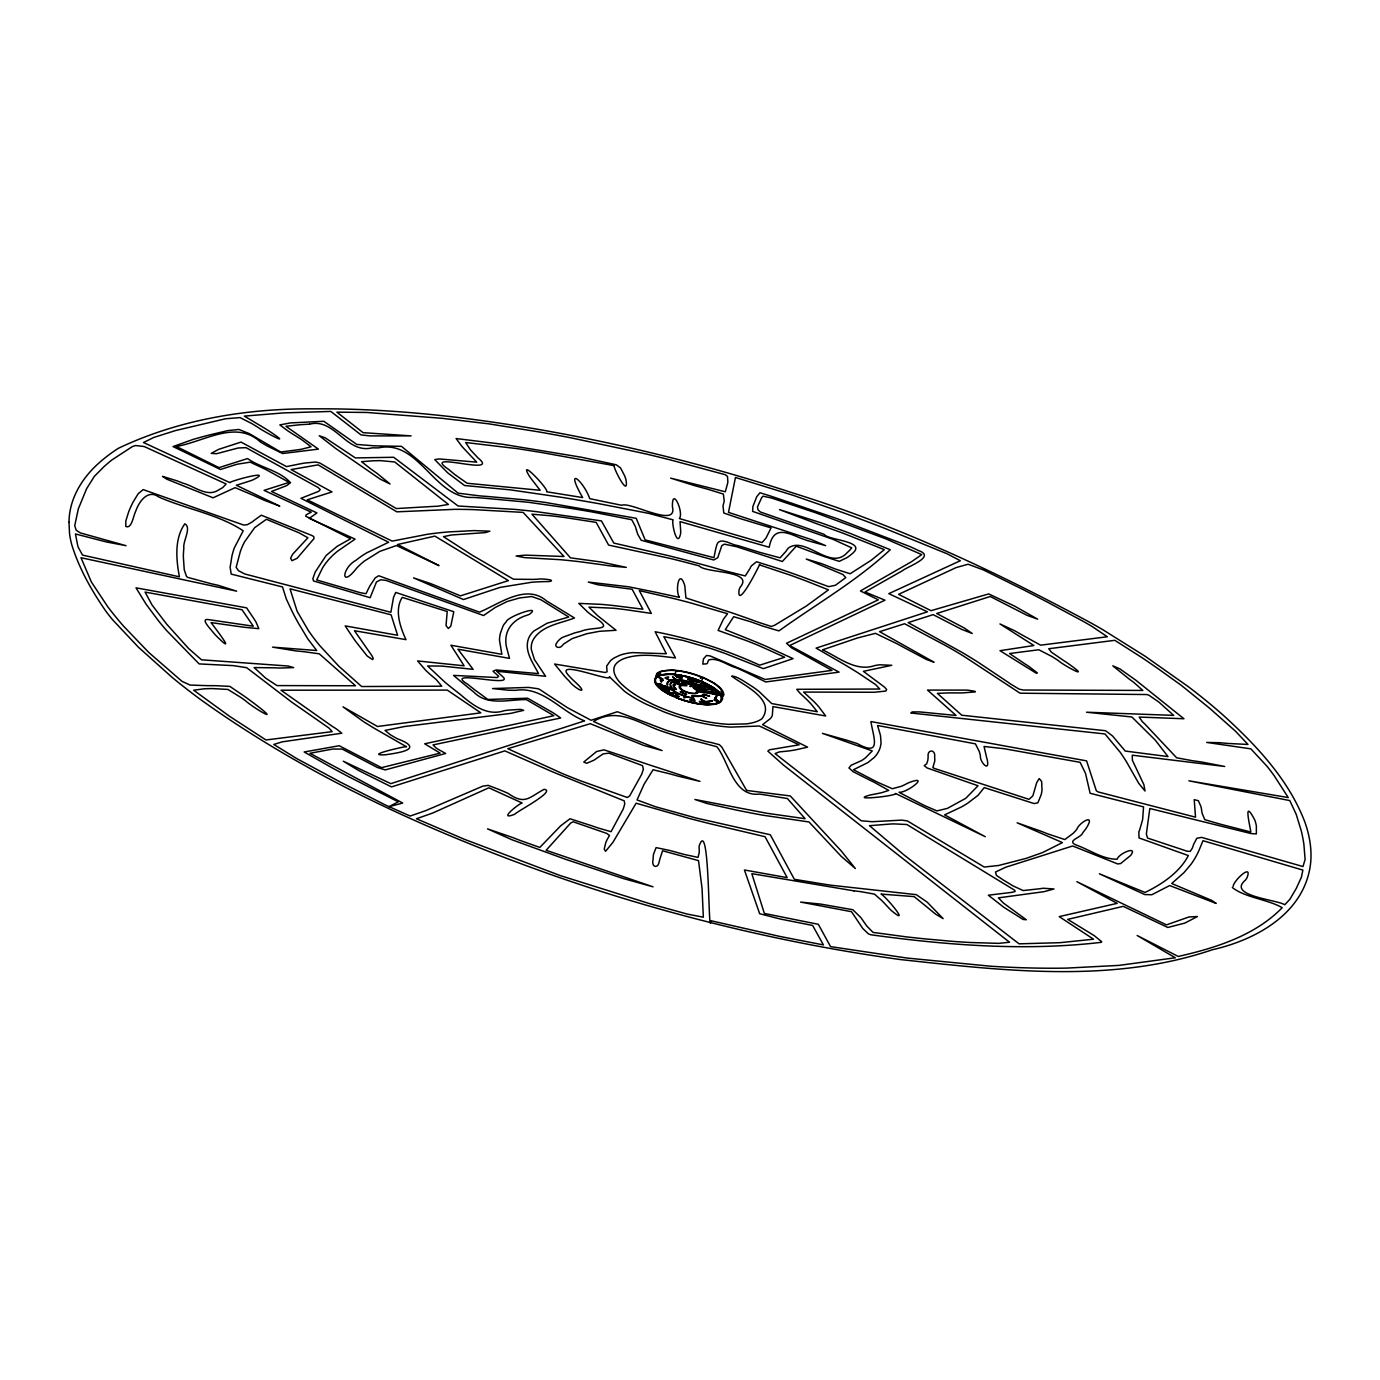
<?xml version="1.0" encoding="UTF-8"?>
<svg xmlns="http://www.w3.org/2000/svg" width="1380" height="1380" viewBox="0 0 1380 1380"><rect width="100%" height="100%" fill="white"/><g stroke="black" fill="none" stroke-linecap="round" stroke-linejoin="round"><path stroke-width="1.5" d="M721.464 699.884L721.516 699.798A34.88 11.816 16.9 0 1 668.093 693.795A34.88 11.816 16.9 0 1 675.13 674.544A34.88 11.816 16.9 0 1 721.568 699.695L721.619 699.522A21.683 7.348 16.9 0 0 721.723 698.918L721.723 697.642M721.74 698.832L721.757 698.384A65.636 22.235 16.9 0 0 721.619 696.883L721.395 695.951A30.757 10.419 16.9 0 1 721.619 696.848L721.136 695.641M722.551 698.901L720.653 701.989A36.967 12.524 16.9 0 1 713.253 704.456L705.439 704.663A35.069 11.885 16.9 0 1 678.874 698.746M723.775 694.865L721.878 697.952A36.967 12.524 16.9 0 1 721.136 698.452M678.926 696.331L678.874 696.452A15.611 5.296 16.9 0 1 678.132 697.055L678.011 697.159M661.71 684.497L660.848 684.256A16.595 5.623 16.9 0 0 658.864 683.842L656.069 683.324L655.431 680.668A44.074 14.921 16.9 0 1 655.776 678.857L658.726 672.905L660.606 673.664M677.459 677.304A4.088 1.38 16.9 0 0 678.305 677.442L678.494 677.494A21.545 7.297 16.9 0 0 679.115 677.58L679.581 677.649A25.392 8.608 16.9 0 0 682.1 677.942L681.272 677.856A31.361 10.626 16.9 0 1 678.874 677.545L676.718 676.821A22.891 7.745 16.9 0 1 676.028 676.131L675.355 675.407A30.636 10.384 16.9 0 0 674.941 674.993L675.941 670.766A20.804 7.038 16.9 0 1 676.58 671.387M709.458 685.222A81.541 27.617 16.9 0 0 704.766 682.841L701.661 681.392L702.886 677.373L695.175 674.527A35.983 12.196 16.9 0 0 672.388 670.076L661.727 670.991A53.372 18.078 16.9 0 0 658.864 672.129L657.294 673.147M694.226 688.43L693.346 687.758L694.916 688.517A10.436 3.536 16.9 0 1 697.021 690.069L720.998 695.141L722.223 691.121L721.309 689.862A47.507 16.094 16.9 0 0 718.463 686.861L715.185 684.239A27.6 9.35 16.9 0 0 711.769 682.082L706.784 679.477A57.788 19.579 16.9 0 0 704.3 678.27L701.747 677.545A18.751 6.348 16.9 0 0 700.885 678.029L700.471 678.27M715.392 697.763L715.53 697.349A39.813 13.49 16.9 0 1 715.702 696.934L715.737 696.866A14.421 4.882 16.9 0 1 716.03 696.383L716.858 696.486M663.314 686.809L665.402 688.81A42.711 14.473 16.9 0 0 667.161 690.173L669.593 691.484A12.886 4.364 16.9 0 0 668.558 690.742A11.885 4.019 16.9 0 1 667.196 689.741L668.144 689.431A17.819 6.038 16.9 0 1 669.869 689.482L671.422 689.759A15.284 5.175 16.9 0 1 671.974 690.104L674.923 691.915A25.254 8.556 16.9 0 0 679.892 694.347L683.428 695.761A12.403 4.192 16.9 0 1 684.118 696.055L684.308 696.383A14.576 4.934 16.9 0 1 684.101 697.107A15.905 5.382 16.9 0 0 683.859 697.952L687.223 696.952A24.926 8.435 16.9 0 0 688.965 697.435L689.482 697.573A33.603 11.385 16.9 0 0 690.742 697.883L693.019 698.418L694.244 700.695L691.794 700.126A24.15 8.177 16.9 0 0 690.707 699.867L689.69 699.867A22.425 7.59 16.9 0 0 690.673 700.109L695.175 701.109L692.726 696.107L695.917 696.383A22.736 7.711 16.9 0 0 698.78 696.4L701.609 696.038L706.698 698.384L702.023 695.917L703.403 695.123A15.715 5.33 16.9 0 0 703.766 694.865L706.474 695.399A25.392 8.608 16.9 0 0 707.612 695.779L709.63 696.245L708.32 695.744A66.568 22.546 16.9 0 0 704.783 694.589L703.472 694.33A21.149 7.159 16.9 0 0 702.972 694.658L702.092 695.33A8.28 2.812 16.9 0 1 701.126 695.71L700.523 695.831M715.961 698.556L715.651 699.073A22.339 7.573 16.9 0 0 715.789 698.884A39.572 13.403 16.9 0 0 716.358 697.452L716.186 696.314M698.729 681.979L698.729 681.979A10.16 3.45 16.9 0 1 698.366 682.186L697.556 682.031A13.421 4.554 16.9 0 1 695.417 681.306L694.83 681.116A31.809 10.781 16.9 0 0 692.915 680.478L687.568 679.029L688.379 679.374A14.973 5.072 16.9 0 0 690.069 679.892L692.812 680.702L691.846 682.358L685.998 680.84A30.947 10.488 16.9 0 0 681.548 680.012L678.477 679.65M1233.116 886.374C1233.892 880.078 1253.109 862.638 1246.916 877.973A228.2 77.297 16.9 0 1 1245.416 880.13C1226.492 896 1277.345 899.691 1284.763 904.78L1289.834 899.346L1296.234 888.513L1301.426 877.145L1302.875 870.09L1202.998 840.713L1199.651 848.804A614.514 208.156 16.9 0 1 1191.026 864.26L1183.919 872.695L1171.724 883.51L1211.778 900.433L1216.159 903.434L1169.671 885.546L1151.817 894.74L1144.779 894.568L1099.36 873.782L1145.038 892.463C1161.908 884.304 1179.659 872.367 1188.352 855.566L1139.052 837.953L1138.845 831.968A165.721 56.132 16.9 0 1 1139.673 829.898L1142.623 819.668L1143.554 806.886L1090.114 793.276L1085.525 773.404L1080.109 762.329L1004.209 748.719L984.044 746.459L986.752 758.051A148.574 50.318 16.9 0 1 987.424 760.691C989.563 772.593 979.593 761.691 980.387 755.74A387.47 131.255 16.9 0 0 979.283 751.496L975.419 743.855L877.559 725.5L880.509 735.471L881.044 742.785A193.2 65.447 16.9 0 1 874.127 757.551L867.813 762.623L853.478 769.73L871.142 778.941A168.705 57.149 16.9 0 0 878.284 782.546L892.36 788.722L901.295 786.307A177.52 60.134 16.9 0 0 905.177 784.478A300.219 101.689 16.9 0 1 908.937 782.633C930.948 774.145 907.385 792.948 899.035 792.31L915.251 800.797A233.117 78.971 16.9 0 0 925.014 805.765L936.899 810.905L947.387 808.387L965.776 798.295L978.023 785.772L927.032 767.936L924.272 765.59L926.739 763.692L927.774 760.449A238.085 80.644 16.9 0 0 928.119 756.482C927.136 749.099 935.899 749.185 934.64 757.068A191.044 64.705 16.9 0 1 934.726 761.225L932.88 767.522A4.502 1.535 16.9 0 0 934.295 768.401L1028.997 799.348L1032.861 795.846L1036.725 782.564L1039.244 778.579L1041.624 781.442L1042.021 789.826A305.429 103.466 16.9 0 1 1041.176 794.69L1037.881 802.832L1034.12 803.574L984.251 787.601L977.989 795.363L967.932 803.039A505.477 171.224 16.9 0 1 961.446 806.955L944.576 814.89L985.268 836.694L895.465 793.448C897.724 795.932 847.941 801.056 869.831 795.122A273.637 92.684 16.9 0 1 873.298 794.397L875.852 793.897A224.698 76.107 16.9 0 0 881.941 792.62L888.755 790.395L874.42 782.391A207.173 70.173 16.9 0 0 868.331 779.424L852.995 771.593L848.924 767.918L851.167 765.227L861.5 760.639A173.966 58.926 16.9 0 0 865.76 757.568L872.264 750.927L822.394 733.349L847.423 740.405A341.326 115.609 16.9 0 0 857.221 743.579C882.251 757.448 873.333 737.282 870.918 721.568L1086.595 760.88L1096.237 790.499A4.364 1.484 16.9 0 0 1098.238 791.965L1195.528 817.184L1194.217 799.641L1198.375 800.711L1200.98 806.696A189.267 64.118 16.9 0 1 1201.601 810.077A241.362 81.765 16.9 0 0 1202.17 813.441L1204.757 819.634L1218.143 823.567A309.172 104.725 16.9 0 0 1228.856 826.379L1250.832 832.002C1249.866 825.068 1242.811 796.881 1254.989 820.462A289.576 98.084 16.9 0 1 1256.369 825.895L1256.369 833.9L1251.091 833.572L1149.816 808.508L1146.349 834.072L1147.573 838.074L1187.076 851.201L1190.198 851.426L1192.268 848.234A222.577 75.4 16.9 0 0 1193.51 844.612L1196.822 838.281L1201.566 837.384L1302.979 866.554L1305.101 859.533L1303.91 844.474A1043.573 353.504 16.9 0 0 1301.323 831.002L1296.199 814.304L1289.783 800.573L1188.853 780.821L1288.247 797.571L1274.171 775.681A712.097 241.207 16.9 0 0 1267.047 766.28L1250.832 748.84L1206.707 742.44L1219.472 742.699A162.219 54.941 16.9 0 1 1227.148 743.406L1247.986 744.458L1235.462 731.176L1209.501 708.13L1181.228 685.291L1158.234 668.8A1163.185 394.024 16.9 0 0 1142.174 657.777L1114.799 640.32L1048.731 648.738L1051.439 652.205L1063.118 660.192A205.085 69.466 16.9 0 1 1068.051 663.435C1093.426 681.289 1064.515 666.126 1058.132 660.434A217.505 73.675 16.9 0 0 1051.87 656.483L1038.812 649.756L1009.556 653.534L1024.702 663.728A142.278 48.197 16.9 0 1 1028.807 666.368L1037.38 672.94A4.054 1.38 16.9 0 1 1036.208 673.181L1000 650.687L1033.896 645.512L999.948 623.933L1014.628 630.746A169.154 57.305 16.9 0 1 1021.717 634.766L1040.589 645.167L1107.312 636.767L1092.08 626.468A223.612 75.745 16.9 0 0 1082.938 621.207L1048.11 602.491A1343.361 455.038 16.9 0 0 1023.581 589.812L983.353 569.906L968.087 564.213L956.185 567.559L898.604 594.349L931.017 610.684L988.667 593.918L1014.611 606.113L1037.657 619.172L1027.013 615.325L990.253 596.488L936.71 613.514L964.223 627.969L972.227 633.489L961.446 629.263L933.139 614.652L908.161 622.604L962.498 652.654A534.681 181.125 16.9 0 1 977.73 661.986L1008.004 682.186A79.592 26.962 16.9 0 0 1011.074 684.325L1019.113 689.12L1023.27 690.034L1142.83 690.431L1133.722 682.341A189.284 64.118 16.9 0 0 1129.271 679.115L1112.798 665.833L1119.835 668.869L1135.895 680.254L1183.937 718.756L1139.242 717.065L1142.14 721.412A79.902 27.065 16.9 0 0 1144.762 723.931L1176.64 757.793L1192.268 760.691A293.336 99.36 16.9 0 0 1200.997 761.898L1224.716 766.469L1132.255 755.188L1132.394 760.328L1143.899 784.702L1145.003 790.999L1138.655 783.236L1126.546 761.898A732.297 248.055 16.9 0 0 1120.301 752.393L1104.983 733.953L910.817 712.994L912.249 711.908L918.977 711.908A60.289 20.424 16.9 0 1 923.893 712.322L956.064 715.461L927.533 690.086L967.484 690.104L974.798 691.259A4.451 1.501 16.9 0 1 975.332 691.898L962.17 692.933A207.276 70.208 16.9 0 1 956.375 692.915L954.391 692.898A330.113 111.814 16.9 0 0 948.802 692.898L937.399 693.381L961.739 715.22L1105.553 730.727L1112.522 735.937L1125.235 751.065L1167.998 756.568L1155.233 740.111L1131.859 716.979L1086.526 712.218L1173.69 715.375L1158.821 702.041L1148.936 695.21A4.123 1.397 16.9 0 0 1146.625 694.537L1020.062 693.191L964.12 656.432A321.143 108.779 16.9 0 0 946.766 646.202L904.59 623.743L879.612 631.678L934.019 662.21L926.377 659.45L904.469 647.807A373.497 126.512 16.9 0 0 896.897 643.701L875.438 633.334L857.411 637.991L822.514 649.842C838.798 657.242 855.755 672.25 875.024 665.505A102.707 34.793 16.9 0 1 879.802 664.798L891.791 665.298L863.38 671.336L884.597 687.171L886.667 689.517L885.891 691.035L874.282 692.26L803.609 692.07L813.614 701.282A185.489 62.842 16.9 0 1 818.858 706.888L825.689 715.979L772.938 706.595L772.317 715.478A110.486 37.432 16.9 0 1 770.489 718.497L762.554 724.673L807.559 747.149L796.295 749.72A181.763 61.565 16.9 0 1 788.549 750.979L782.495 751.6A42.694 14.456 16.9 0 0 779.355 751.928L775.043 753.584L861.155 820.738L872.074 821.721L901.571 820.117L907.298 820.893L984.216 867.037L998.723 865.467L1026.082 858.395L1042.624 852.53L1062.428 842.594L1017.129 822.808L1041.676 831.45A134.654 45.609 16.9 0 0 1047.713 833.865L1064.791 839.558L1073.123 833.365A480.723 162.84 16.9 0 0 1076.745 829.432C1079.126 822.48 1096.065 812.613 1086.526 827.759A459.937 155.802 16.9 0 1 1082.834 832.64C1081.506 837.832 1066.033 840.472 1075.986 844.957C1089.424 849.597 1102.999 859.585 1117.214 859.171C1118.369 853.789 1138.12 845.077 1130.841 855.203A120.215 40.727 16.9 0 1 1129.168 856.635L1120.629 863.57L1117.714 863.949L1072.657 845.975L1005.83 867.192L995.515 872.005L996.395 875.386L1003.415 880.078A325.076 110.124 16.9 0 1 1013.024 885.908L1023.184 890.566L1040.089 888.72A75.175 25.461 16.9 0 1 1043.28 888.254L1053.992 888.962L1044.056 891.67L998.395 897.863L1003.45 903.055L1026.306 919.77L1023.08 919.442L1003.829 907.298L988.356 895.206L1012.282 892.308L1015.128 891.446L1014.731 890.29L906.884 824.516L893.723 823.877A123.838 41.952 16.9 0 0 889.22 824.119L869.504 825.689L904.349 855.221L1019.061 943.834L1060.047 942.678L1093.547 939.211L1059.219 916.613L1117.196 903.348L1076.883 881.699L1166.514 924.876L1188.956 916.958L1197.443 916.544L1184.868 923.082L1167.791 927.463L1123.251 906.349L1067.706 919.373L1094.288 935.674L1101.654 941.695A3.881 1.311 16.9 0 1 1101.067 942.35C1024.581 951.32 946.784 945.231 870.728 934.743A5.054 1.708 16.9 0 1 868.21 933.691L862.759 928.464L851.495 911.697L800.607 902.089L820.721 904.107L852.806 909.713L860.706 917.441A249.107 84.387 16.9 0 1 863.5 921.357L864.88 923.341A314.312 106.467 16.9 0 0 866.882 926.135L873.057 932.414L906.332 936.865A810.077 274.413 16.9 0 0 924.531 938.831L953.27 941.419A478.325 162.029 16.9 0 0 970.623 942.523L998.758 943.368L1009.539 942.23L783.495 765.072L767.849 751.117L769.488 749.789L799.106 744.821L759.397 726.018L730.693 727.122A86.767 29.394 16.9 0 1 664.039 711.908L646.427 704.3A83.404 28.256 16.9 0 1 624.416 691.207L609.356 676.7C613.686 683.445 551.879 657.88 569.06 675.941A138.638 46.955 16.9 0 0 574.563 681.444C590.657 696.072 576.064 689.948 569.06 680.961A227.51 77.073 16.9 0 1 564.869 676.631L554.605 664.039L605.199 672.509L607.096 671.75L606.631 666.109L610.443 660.727A120.767 40.917 16.9 0 1 614.48 657.794L619.551 655.379A90.821 30.757 16.9 0 1 624.053 653.965L628.159 653.137A61.531 20.838 16.9 0 1 632.678 652.619L666.298 653.741L655.155 631.747C691.139 638.716 726.398 649.842 759.69 665.177L784.685 657.225L758.431 645.409A199.548 67.585 16.9 0 0 747.167 640.907L718.1 630.418L723.344 619.361L727.553 613.721L690.155 602.784A319.867 108.347 16.9 0 0 675.286 598.92L639.337 590.606L651.308 613.393L627.59 609.943A212.658 72.036 16.9 0 0 613.462 608.218L588.95 607.131L597.402 615.446A217.109 73.537 16.9 0 0 601.542 618.758L616.067 630.281L599.558 631.298L586.828 633.713L572.165 638.595L563.644 644.011A64.705 21.925 16.9 0 1 562.523 645.271C559.814 649.445 552.845 647.099 557.106 642.338A101.258 34.293 16.9 0 1 558.538 640.51L559.97 639.147A82.024 27.79 16.9 0 1 562.661 637.318L574.632 632.937A376.688 127.598 16.9 0 1 580.859 631.35C593.849 625.813 617.947 632.23 592.106 615.549A211.312 71.588 16.9 0 1 587.707 612.099L578.841 603.388L601.025 604.354A335.927 113.781 16.9 0 1 612.634 605.441L642.873 609.218L632.161 589.277L597.851 584.775L588.26 582.067L628.745 586.811L656.259 592.365A157.096 53.216 16.9 0 0 664.763 594.245L679.409 597.35C674.941 590.709 679.081 567.508 684.704 585.413A169.171 57.305 16.9 0 1 685.032 588.484L685.912 597.937L718.549 608.545A269.997 91.46 16.9 0 1 735.057 613.928L747.201 618.188A281.762 95.444 16.9 0 0 759.173 622.501L771.368 626.486L774.749 625.192L806.507 605.923L828.449 589.864L806.99 581.308A624.364 211.502 16.9 0 0 791.482 575.546L759.431 564.869C762.036 560.142 736.644 611.944 739.042 590.019A158.476 53.682 16.9 0 1 740.18 587.19C754.912 570.113 704.887 573.321 699.332 565.921A590.519 200.031 16.9 0 0 671.56 558.745L608.615 545.083L596.16 522.365L564.575 517.483A449.173 152.145 16.9 0 0 552.138 515.896L531.956 514.188L570.475 557.848L601.387 562.057L626.296 567.387L611.892 566.111A177.847 60.237 16.9 0 1 603.767 564.955L579.669 561.712A356.73 120.836 16.9 0 0 560.263 559.693L524.555 557.606L516.086 555.985L525.556 555.139L564.006 556.502L523.141 512.394L473.185 509.6A575.408 194.908 16.9 0 0 455.089 509.324L396.819 511.825L318.159 464.853L291.094 469.58L331.994 491.936L307.223 499.819L392.196 541.115L427.317 534.302A423.281 143.382 16.9 0 1 448.397 531.921L474.254 530.593L489.866 531.179L485.415 532.594L451.484 534.991L443.48 536.665L472.115 555.139L513.498 579.221L533.129 579.393A122.216 41.4 16.9 0 1 537.769 579.221C539.787 578.393 557.692 579.807 549.257 581.567A198.979 67.396 16.9 0 0 531.852 582.239L500.043 587.397L463.473 599.541L413.534 577.875L430.353 583.499A222.473 75.365 16.9 0 1 438.944 586.966L460.454 595.867L508.409 580.618L434.89 536.113L397.595 544.514L438.995 565.627L396.474 545.548L379.811 551.379L364.268 561.143A426.748 144.555 16.9 0 0 356.661 568.181C340.308 589.174 341.688 568.008 356.126 560.177A412.689 139.794 16.9 0 1 366.701 552.863L388.625 542.254L300.961 498.318L318.849 491.263L320.229 489.555L318.107 487.52L246.02 447.655L238.154 448L216.522 453.709L211.244 453.382L218.506 449.414L241.017 442.083L286.454 466.595L300.478 463.801A146.349 49.577 16.9 0 1 304.808 463.025L315.796 462.041L319.988 463.076L396.267 508.565L433.182 506.425A131.738 44.626 16.9 0 0 437.926 506.184L448.397 504.442L394.732 461.972L380.794 460.661A243.001 82.317 16.9 0 0 372.617 460.817L361.543 461.679L370.547 468.786A329.372 111.573 16.9 0 0 376.757 473.133L390.057 483.983L380.052 479.033L342.568 453.227A539.563 182.764 16.9 0 1 335.288 448.155L319.246 435.752L325.128 437.788L355.35 457.918L393.697 457.28L458.091 505.994L515.154 509.41A612.548 207.5 16.9 0 1 535.94 511.583L601.439 520.898L613.789 543.065L668.144 555.588A530.783 179.797 16.9 0 1 690.086 561.194L713.046 567.508A357.006 120.94 16.9 0 0 722.206 570.147L745.286 575.943L749.909 568.612A145.797 49.387 16.9 0 1 751.358 565.955L756.482 561.746L780.545 569.25A418.813 141.864 16.9 0 1 796.364 574.77L828.673 586.655L835.418 585.275L845.785 577.616L842.852 574.477L806.248 559.055L821.859 563.73A151.731 51.388 16.9 0 1 827.69 566.024A251.85 85.319 16.9 0 0 835.418 569.043L850.149 573.752L871.246 560.245L884.304 549.654L844.457 533.732A668.024 226.286 16.9 0 0 819.323 524.693L779.493 509.634L821.635 523.02A920.46 311.794 16.9 0 1 850.201 533.405L890.273 549.74C856.704 580.997 816.149 604.216 778.924 630.902L762.968 626.141A169.999 57.581 16.9 0 1 756.602 623.881A163.478 55.373 16.9 0 0 750.22 621.621L733.677 616.705L725.293 629.659L754.567 641.407A264.27 89.528 16.9 0 1 765.986 646.202L793.052 658.639L763.364 668.644L724.345 653.154A186.352 63.118 16.9 0 0 709.838 648.203L683.376 640.458L663.815 636.663L675.493 657.898C659.071 656.138 641.855 652.982 625.675 658.019A86.906 29.428 16.9 0 0 617.481 662.4C609.132 669.283 616.894 680.357 623.173 685.532A78.522 26.6 16.9 0 0 643.166 699.401L651.481 703.662A81.11 27.479 16.9 0 0 689.534 717.652L699.539 720.136A78.125 26.462 16.9 0 0 728.64 724.327L745.907 723.931A75.814 25.685 16.9 0 0 762.036 718.635C775.905 699.625 744.32 685.808 731.711 676.148C736.575 675.683 746.442 683.014 752.307 686.55A112.418 38.088 16.9 0 1 758.931 691.397L771.713 703.576L817.305 711.735L811.164 704.093A201.256 68.172 16.9 0 0 805.282 698.125L803.022 696.003A133.274 45.143 16.9 0 1 799.727 692.915L796.76 689.31L879.819 689.034L875.593 684.566L857.877 672.75A451.001 152.766 16.9 0 0 843.974 664.263L816.098 648.117L927.429 611.823L888.824 593.641L960.325 560.729L947.008 553.742L883.7 527.936A692.277 234.496 16.9 0 0 842.973 512.636L792.914 495.248L735.454 477.463L728.502 512.377L811.268 539.545L825.637 545.635L807.938 540.718A172.431 58.409 16.9 0 1 801.193 538.39C785.979 531.973 773.128 525.987 769.212 547.256L680.03 521.606L680.633 530.144A169.637 57.46 16.9 0 1 680.633 533.456C677.269 549.982 671.111 521.519 673.164 519.863L648.721 513.377L598.144 503.545A964.051 326.56 16.9 0 0 562.16 497.404L510.238 489.848L464.508 485.501L447.707 472.84L434.769 459.643L438.374 458.988A38.571 13.058 16.9 0 1 444.067 459.35L476.738 462.145L465.767 450.553A326.629 110.642 16.9 0 1 461.627 446.016L456.125 438.547L503.114 444.343L581.411 457.246L616.291 464.801L620.552 467.941L624.571 475.686A185.093 62.704 16.9 0 1 625.916 479.55C629.401 499.819 612.53 466.63 614.29 465.664L542.857 452.743A777.906 263.511 16.9 0 0 517.569 448.69L465.664 442.497L470.252 449.535A203.619 68.965 16.9 0 0 474.047 453.709A315.796 106.967 16.9 0 1 477.911 457.884C502.355 477.394 418.382 449.345 448.845 469.545A254.196 86.112 16.9 0 0 455.141 474.806L467.182 483.259L540.149 490.297L532.421 480.309A286.919 97.187 16.9 0 1 529.506 476.376C516.879 455.728 549.482 489.727 546.618 491.78L582.653 497.576C564.11 465.215 582.998 479.861 589.76 498.663L621.621 505.287C630.453 501.199 678.011 529.075 672.422 506.77C671.905 485.432 684.152 512.791 679.374 518.552L762.036 542.599L765.779 538.355A330.941 112.108 16.9 0 0 766.952 536.216L771.058 527.902L749.047 521.295A313.571 106.225 16.9 0 1 738.231 517.966L723.793 513.032L722.999 506.046A193.062 65.395 16.9 0 1 723.603 503.545A192.268 65.136 16.9 0 0 724.207 501.043L723.396 494.075L707.526 489.175A328.699 111.349 16.9 0 0 695.399 485.881L670.663 478.136L725.311 491.78L727.364 484.225A167.066 56.597 16.9 0 0 727.846 481.913L727.502 476.376L725.138 474.668L670.439 459.937A992.996 336.358 16.9 0 0 646.34 454.037L571.044 437.822A832.399 281.969 16.9 0 0 539.011 431.94L488.865 423.85L442.273 418.33L366.89 412.465L336.875 412.154L363.095 432.665L411.085 435.89L370.047 435.908L361.025 434.907L330.821 411.43L283.97 412.879L244.346 416.105L261.855 426.575A229.442 77.729 16.9 0 1 268.652 430.733C296.735 449.363 262.718 431.078 257.232 426.834A148.109 50.163 16.9 0 0 251.488 423.419L240.034 417.605L225.596 418.761L175.501 430.56L153.749 437.46L143.486 442.514L229.977 482.672C228.321 481.534 276.518 468.338 252.609 480.016A172.535 58.443 16.9 0 1 248.952 481.275L236.342 485.277L279.795 506.15L263.873 500.129A207.69 70.346 16.9 0 0 251.108 494.385L235.118 487.658L213.072 497.818L166.721 479.153L162.53 476.359L177.382 480.964A113.539 38.468 16.9 0 1 182.902 483.155C194.287 485.984 207.293 497.99 218.937 489.727A195.788 66.326 16.9 0 0 222.766 487.554L226.13 483.983L144.227 446.534L135.654 445.533A52.061 17.63 16.9 0 0 132.238 446.672L111.953 459.902A939.435 318.228 16.9 0 0 103.759 466.871L94.444 476.255L86.664 488.606L78.315 508.909L74.744 525.607L76.176 530.179L80.316 532.904L126.029 545.687L107.002 542.064A220.541 74.71 16.9 0 1 99.74 540.236L75.452 533.957L77.401 543.962A217.816 73.778 16.9 0 0 78.125 546.98L82.524 555.088L179.435 576.84C176.14 559.711 174.242 538.666 184.851 523.796C191.906 527.764 182.626 541.357 183.851 548.101A768.194 260.216 16.9 0 0 183.35 556.795L184.247 569.802L186.507 576.357A4.071 1.38 16.9 0 0 187.801 577.392L211.416 583.809A169.757 57.494 16.9 0 1 218.351 585.361L236.67 591.175L81.006 557.727L91.391 582.015L107.623 606.562A729.192 247.003 16.9 0 0 123.614 626.21L148.678 652.378L182.005 681.358L190.112 685.067L207.914 685.67A334.978 113.471 16.9 0 1 215.867 685.688L229.822 686.395L244.036 696.003A617.205 209.07 16.9 0 1 254.058 703.352C284.194 726.104 253.558 708.043 245.588 700.833A196.633 66.602 16.9 0 0 241.017 697.556L227.924 689.448L212.951 688.603A171.379 58.063 16.9 0 0 204.395 688.775L193.683 690.224L229.839 716.496L265.978 739.973L332.149 731.642L329.061 728.123L291.646 702.075L246.675 667.696L233.565 665.643L199.134 663.918L166.997 630.953A719.584 243.743 16.9 0 1 158.303 620.586L146.177 604.319L136.016 587.846L246.606 607.856L253.437 618.033A280.537 95.03 16.9 0 1 255.973 622.018L258.853 628.676L245.45 627.383A331.079 112.159 16.9 0 1 234.255 625.882L211.071 622.587C215.47 628.659 238.93 658.674 215.177 634.748A280.64 95.065 16.9 0 1 212.072 631.057C210.209 628.504 199.531 617.878 208.915 619.672L253.299 626.192L242.018 609.736L145.072 592.089L152.076 605.027L166.67 624.139L188.646 648.548L201.514 659.812L288.127 666.023L293.681 667.592L280.485 668.041A205.172 69.5 16.9 0 1 274.706 667.834L254.127 667.558L265.615 678.08L276.932 685.584L355.505 685.757L319.28 653.827L304.342 651.757A314.209 106.433 16.9 0 0 295.803 650.894L272.55 647.134L316.71 650.515L307.774 638.837L298.08 622.673A1229.822 416.588 16.9 0 1 292.284 611.771L286.35 599.075L282.503 586.948L231.202 574.097L230.115 567.284L231.978 555.83A887.633 300.668 16.9 0 1 234.221 548.101L243.208 530.817C218.575 514.309 186.231 509.168 158.804 497.007C148.091 488.951 139.19 501.337 135.93 510.652A543.616 184.144 16.9 0 0 133.239 518.345C132.221 521.364 130.048 528.764 125.804 526.47L125.822 520.933L128.633 511.945A857.066 290.318 16.9 0 1 133.118 502.044L138.19 493.73L143.158 489.607L243.622 525.038L247.348 524.676L252.057 522.037A127.581 43.211 16.9 0 0 254.023 520.45L261.32 515.206L311.794 535.457L313.743 536.544L314.019 538.545L297.114 558.314L291.956 560.694L290.594 558.245L292.595 554.294L307.913 537.769L298.822 532.732L266.409 519.277L254.662 527.678L244.622 541.754A611.892 207.276 16.9 0 0 240.344 551.5L236.153 567.318L238.516 570.734L244.778 573.977L390.868 612.289L393.507 597.419L395.715 592.434L453.796 611.737L450.777 626.21L448.31 628.486L446.016 625.554L447.224 611.53L402.253 597.368C394.214 609.65 400.183 627.296 405.996 639.647L354.47 630.729L371.893 655.69L373.273 658.433L372.6 659.606L367.253 656.087L355.747 641.545A672.198 227.7 16.9 0 1 351.365 635.18L345.19 625.899L397.613 635.283L391.092 614.807L290.007 588.829L297.097 611.185L308.413 630.608A497.473 168.515 16.9 0 0 320.022 645.926L338.842 666.212L361.663 686.533L441.755 686.205L436.477 679.857A101.068 34.241 16.9 0 0 433.631 677.373L432.613 676.528A208.466 70.621 16.9 0 1 425.764 670.352L417.605 660.934L464.111 665.816L450.915 645.236L501.854 654.31L499.474 640.044A311.863 105.639 16.9 0 1 500.354 633.403L503.045 626.002A101.292 34.31 16.9 0 1 506.184 621.983C506.477 616.877 542.789 604.147 529.541 614.238A69.017 23.374 16.9 0 1 526.401 615.446C516.931 618.24 508.151 625.537 506.305 635.611A218.954 74.175 16.9 0 0 506.357 646.53L509.513 658.381L457.936 649.204L473.116 669.335L451.346 667.058A286.781 97.135 16.9 0 0 440.772 666.04L427.628 665.988L445.016 682.272A530.507 179.711 16.9 0 0 459.695 693.95C472.27 704.68 486.812 716.582 504.304 710.666A204.62 69.311 16.9 0 1 509.168 710.062L520.553 709.355L523.693 710.321L510.738 713.374L404.375 726.536L385.055 730.417L390.143 734.626A100.447 34.017 16.9 0 0 397.371 738.766C425.351 749.236 398.993 752.79 385.399 754.774C361.612 755.912 409.343 745.321 406.445 746.753L375.17 728.812A432.647 146.556 16.9 0 1 363.527 721.636L342.999 706.836L377.534 726.501L480.827 712.839L447.293 690.104L281.002 690.207L332.373 726.415A75.383 25.53 16.9 0 1 336.875 729.261L341.809 733.229L282.296 741.836L273.792 744.458L296.786 758.62L340.929 782.374L385.641 805.127L410.153 816.046L425.782 810.629L482.776 786.152L488.227 785.375L498.629 789.326A170.913 57.891 16.9 0 1 507.961 793.293C525.004 805.299 528.712 797.606 544.048 789.326C556.934 790.602 517.259 811.268 514.602 814.304C496.714 821.273 519.415 803.246 522.123 802.988L488.831 787.808L432.751 813.01L416.467 818.754L464.267 839.247L560.47 875.662L650.032 903.779L687.378 914.112L703.334 917.2L702.058 888.478L698.522 860.637L662.573 850.753L659.882 858.964A199.893 67.706 16.9 0 1 659.243 861.465C658.157 869.262 650.998 867.313 653.102 859.447A333.529 112.97 16.9 0 1 653.499 854.22L656.104 847.613L669.473 850.408A125.908 42.642 16.9 0 1 677.08 852.478A132.998 45.057 16.9 0 0 684.687 854.548L698.039 857.394L699.229 852.581A282.193 95.6 16.9 0 0 699.16 848.579A163.168 55.269 16.9 0 1 699.125 846.147C709.907 813.889 708.164 941.333 710.959 920.736L780.235 936.52L823.412 944.903L812.648 925.463L787.204 920.391A258.405 87.527 16.9 0 1 779.562 918.838L759.673 913.733L744.424 869.986L787.187 877.645L765.055 836.711L710.372 823.808A566.507 191.889 16.9 0 1 688.499 818.219L636.128 803.195L612.858 842.438L605.561 851.305L604.216 849.114L605.786 842.576A274.24 92.891 16.9 0 1 607.614 838.764L609.511 835.418L606.683 833.399L573.166 821.773L570.785 822.998A68.241 23.115 16.9 0 0 569.768 824.05L546.135 850.27L653.033 886.823L623.277 878.525L565.697 859.343L512.135 839.834L487.502 828.845L512.67 837.522A395.767 134.067 16.9 0 0 520.467 840.558L539.804 847.441L560.694 825.792L569.992 818.771L591.692 825.758A191.061 64.722 16.9 0 0 598.851 828.207L611.047 831.709L623.26 808.973L624.761 803.971L624.26 800.866L566.714 777.596A522.106 176.864 16.9 0 1 551.5 771.403L504.856 750.875L391.541 786.911L368.788 775.612A236.239 80.023 16.9 0 1 357.662 769.919L343.258 761.191L390.833 783.65L584.568 720.878C561.367 712.08 542.909 686.033 515.62 690.328A173.897 58.909 16.9 0 1 508.099 690.173L492.557 688.551L528.609 687.413L538.183 688.775A4.381 1.484 16.9 0 1 539.752 689.517L567.698 707.854L591.089 720.274L617.343 711.735L667.23 730.658L706.06 741.543A51.388 17.405 16.9 0 1 711.511 742.578L719.411 744.7L721.878 747.184L746.615 790.43L790.274 795.95L841.196 850.925L855.341 868.52L841.162 856.29L808.991 821.963L762.795 815.183A473.564 160.408 16.9 0 1 736.592 810.112L707.233 803.574L694.899 799.486L766.659 813.234L805.109 818.702L787.411 798.554L768.643 795.501A240.827 81.575 16.9 0 0 759.552 794.087C733.246 797.192 729.158 762.071 716.858 746.718L679.34 736.799A153.939 52.147 16.9 0 1 661.624 731.107C638.802 723.275 617.274 706.698 593.573 721.499L625.157 735.851A298.097 100.981 16.9 0 0 636.611 740.387L662.124 750.582L643.511 745.355L590.278 723.707L507.788 748.702L562.402 773.576A421.038 142.623 16.9 0 0 579.928 780.562L627.262 797.502L629.677 795.898L641.683 774.335L643.373 769.212L642.562 765.659L608.96 753.152L603.198 753.877L596.091 758.724A147.35 49.904 16.9 0 1 593.762 760.294L586.707 763.295L583.775 762.036L596.609 751.514L604.026 749.858L642.511 762.571A345.138 116.921 16.9 0 0 658.795 767.953L699.953 781.373L677.218 775.922A217.419 73.64 16.9 0 0 670.421 773.99L653.068 769.764L643.96 784.495L637.043 799.934L655.69 806.8L696.176 818.03L770.282 834.762L794.345 879.302L819.272 883.39A248.417 84.146 16.9 0 0 831.26 885.253L916.285 894.654L927.308 902.261L943.127 918.631L935.709 914.198L914.181 896.62L881.009 894.085C885.218 895.603 912.404 928.343 891.031 910.248A269.566 91.304 16.9 0 1 888.53 907.678L885.891 904.866A238.274 80.713 16.9 0 0 881.475 900.26L874.506 894.137L861.086 891.704A137.707 46.644 16.9 0 0 853.979 890.859M1232.306 887.478C1244.691 897.552 1268.168 899.467 1282.192 907.695C1255.076 935.64 1215.366 948.06 1178.244 956.461L1137.155 935.502L1175.294 957.772L1118.904 965.396L1066.585 968.105A621.5 210.519 16.9 0 1 990.495 966.207L906.833 958.031L830.553 946.611L818.34 924.307L764.365 913.457L751.824 873.661L853.979 890.859M710.148 701.178L709.493 701.282A46.23 15.663 16.9 0 1 706.198 701.644L705.491 701.661A10.609 3.588 16.9 0 0 706.008 701.644L706.802 701.592A51.06 17.302 16.9 0 0 710.01 701.195L712.132 700.971L709.406 701.696A31.74 10.747 16.9 0 1 704.059 701.971L703.49 701.954M716.03 696.383L715.979 696.434A36.967 12.524 16.9 0 0 715.444 697.607A37.243 12.61 16.9 0 1 714.633 699.194L714.305 699.418A26.358 8.935 16.9 0 0 715.254 697.728M656.069 677.166L657.639 676.148A53.372 18.078 16.9 0 1 660.52 675.01L671.163 674.096A35.983 12.196 16.9 0 1 693.95 678.563L701.661 681.392M678.546 696.779L677.114 697.728L684.118 700.264A39.848 13.49 16.9 0 0 690.811 702.11L692.984 702.61A26.6 9.005 16.9 0 0 695.002 703.024A52.578 17.819 16.9 0 0 699.746 703.817L701.696 704.024A19.251 6.521 16.9 0 0 701.126 703.334L699.332 701.42L704.111 701.713L702.575 700.54M669.628 680.375L668.748 679.684A24.374 8.246 16.9 0 0 667.42 679.029L665.022 677.891L666.04 677.442A18.837 6.383 16.9 0 1 667.575 677.132L668.731 677.235A17.612 5.969 16.9 0 1 667.403 677.597L665.695 677.994L667.851 679.064A18.164 6.158 16.9 0 0 669.041 679.633L670.387 680.116M676.373 697.521L677.701 696.59A29.877 10.126 16.9 0 1 677.994 696.4L678.874 696.262M676.994 697.055L677.891 696.469M700.367 684.066L702.178 682.807L711.287 687.827A28.221 9.556 16.9 0 1 716.151 691.673L717.548 693.467L704.732 690.932A81.351 27.566 16.9 0 1 702.972 690.742L697.124 688.637A11.92 4.037 16.9 0 0 694.106 686.999L690.69 686.119A4.485 1.518 16.9 0 1 690.328 686.533M700.402 677.649L700.781 676.804L696.538 675.269A35.035 11.868 16.9 0 0 685.688 672.198A25.133 8.504 16.9 0 0 683.807 671.818L683.135 671.698A55.631 18.837 16.9 0 0 679.012 670.991L676.631 670.715L677.218 671.405M719.963 701.661L720.636 701.144A36.191 12.265 16.9 0 0 721.585 699.557M658.726 672.905L657.001 674.82A44.074 14.921 16.9 0 0 656.656 676.649L656.673 677.028M669.421 680.513L667.506 682.031A30.532 10.35 16.9 0 0 666.937 683.566L666.937 684.359A13.955 4.727 16.9 0 0 667.247 685.256L667.782 684.791A23.426 7.935 16.9 0 1 668.386 681.823L669.766 681.065A33.482 11.351 16.9 0 1 671.87 680.375L676.148 679.892L677.735 681.151A14.783 5.003 16.9 0 0 679.184 682.22L679.443 682.117A14.939 5.054 16.9 0 0 678.46 681.254M703.179 704.197L704.18 704.3A40.469 13.714 16.9 0 0 709.993 704.352L713.96 703.955A52.647 17.837 16.9 0 0 717.1 703.196L719.498 702.058L716.582 700.902M676.528 676.01L676.131 674.786A18.423 6.245 16.9 0 1 676.925 674.889L678.494 675.13A56.27 19.061 16.9 0 1 681.668 675.665L683.014 675.924A28.273 9.574 16.9 0 1 685.619 676.493A36.777 12.454 16.9 0 1 695.175 679.236L695.796 679.443M673.285 694.192L673.423 694.157A20.303 6.883 16.9 0 0 672.836 694.295L672.06 694.519M690.207 686.567L690.017 686.222A12.11 4.106 16.9 0 1 690.19 685.774L694.037 686.792A22.925 7.763 16.9 0 1 695.934 687.74L698.47 689.241M672.37 694.709L670.87 695.313L668.213 693.899M721.085 697.676L721.861 697.124A36.191 12.265 16.9 0 0 722.809 695.52A21.683 7.348 16.9 0 0 722.948 694.899L722.982 694.347A65.636 22.235 16.9 0 0 722.844 692.846L720.878 691.225M711.821 701.144L708.32 701.816A33.586 11.385 16.9 0 1 705.853 701.971M672.405 694.416L670.801 694.899L662.814 690.207A39.485 13.369 16.9 0 1 659.036 687.05L656.242 683.669L659.036 684.17A14.542 4.934 16.9 0 0 661.313 684.532L661.727 684.532M702.196 700.247A19.786 6.693 16.9 0 1 701.144 699.401L701.489 699.263A10.247 3.467 16.9 0 1 701.834 699.505L702.455 699.988M672.595 676.925L673.371 677.287A31.688 10.729 16.9 0 1 673.906 677.701L674.665 678.322A22.373 7.573 16.9 0 0 675.838 679.184L676.511 679.443A10.212 3.467 16.9 0 0 678.46 679.65M675.51 689.12L672.716 689.155A140.76 47.679 16.9 0 1 668.472 689.068L665.902 688.793A21.321 7.228 16.9 0 1 664.694 687.723M660.244 680.133A14.542 4.934 16.9 0 0 662.538 680.495L662.952 680.495M680.012 684.066L680.254 684.032A18.389 6.227 16.9 0 1 682.117 684.049L683.945 684.083L681.893 681.616L685.308 682.065A18.371 6.227 16.9 0 1 699.125 686.843L704.3 687.62A23.305 7.901 16.9 0 0 705.439 687.43L705.335 687.206A23.477 7.952 16.9 0 0 704.525 686.757L699.953 684.359L703.058 686.17A24.184 8.194 16.9 0 1 704.525 686.981L704.507 687.257A19.389 6.572 16.9 0 1 703.11 687.482L694.692 684.601A9.091 3.071 16.9 0 0 693.312 684.066L691.104 683.359A21.925 7.435 16.9 0 0 683.963 681.599L680.789 681.168L683.169 683.79L682.117 683.825A21.787 7.383 16.9 0 1 680.426 683.738L679.288 683.566A14.628 4.951 16.9 0 1 678.891 683.324L676.683 681.979A17.164 5.813 16.9 0 0 675.372 681.202L675.355 681.202M710.648 701.075L710.924 701.023A12.765 4.33 16.9 0 1 711.701 700.919L711.994 700.902M714.098 700.109L715.185 699.936A52.647 17.837 16.9 0 0 716.807 699.574M674.941 679.512L673.992 678.218A18.113 6.141 16.9 0 1 672.75 677.166L672.612 676.994M671.922 679.926L670.663 680.081M672.784 679.788L674.544 679.564M679.978 684.066L679.012 683.669A31.257 10.591 16.9 0 0 676.511 682.151L674.958 681.444A24.771 8.384 16.9 0 0 673.216 681.944A18.457 6.245 16.9 0 0 671.301 686.757M675.027 681.151L675.182 681.151A15.594 5.279 16.9 0 0 674.423 681.254L673.578 681.444A18.63 6.314 16.9 0 0 670.249 685.308L671.353 687.551L668.903 687.309M695.951 689.62L696.469 689.586A9.695 3.295 16.9 0 0 697.9 689.31M702.524 704.076L701.023 701.868A30.325 10.281 16.9 0 1 701.971 701.903L702.938 701.937A27.876 9.453 16.9 0 0 705.853 701.954M309.534 424.178C334.978 417.502 346.277 454.348 372.203 447.827A285.798 96.807 16.9 0 0 378.413 447.896C419.399 438.892 434.183 499.526 473.426 497.421A368.443 124.804 16.9 0 0 482.69 498.059L528.264 502.268L568.646 508.047A857.584 290.507 16.9 0 1 592.124 511.945L631.764 519.743L635.266 526.315A281.813 95.462 16.9 0 1 636.422 529.955M710.631 704.352L709.199 704.404A48.507 16.439 16.9 0 1 706.181 704.386L703.576 704.249M700.591 701.868L700.695 701.868A21.356 7.245 16.9 0 1 701.506 701.885L702.178 701.903M675.424 685.136L673.94 685.136M705.922 689.672L709.855 689.724A26.341 8.918 16.9 0 1 710.528 689.741L711.338 690.069A13.869 4.692 16.9 0 1 712.356 690.966A11.351 3.847 16.9 0 0 713.46 691.915L712.856 690.897A36.277 12.282 16.9 0 0 710.752 689.138L710.372 688.844A23.046 7.814 16.9 0 0 706.646 686.481L706.474 686.377M705.008 689.655L703.748 689.655M675.407 674.734L677.787 675.027A55.631 18.837 16.9 0 1 681.91 675.717L682.582 675.838A25.133 8.504 16.9 0 1 684.48 676.235A35.035 11.868 16.9 0 1 695.313 679.305L696.417 679.65M703.007 689.638L701.04 689.534A21.338 7.228 16.9 0 1 699.625 688.689L697.693 687.499A8.884 3.002 16.9 0 0 695.986 686.619L694.244 685.877A19.251 6.521 16.9 0 0 689.086 684.101L685.584 683.255L686.93 685.757L682.151 685.567A9.781 3.312 16.9 0 0 680.15 686.481L680.995 688.896M674.268 674.596L671.129 674.406A36.156 12.248 16.9 0 0 664.332 674.63L661.658 675.2A80.764 27.358 16.9 0 0 659.657 675.821L657.863 676.614L659.14 677.304A30.274 10.264 16.9 0 0 661.572 678.322L663.056 679.133A16.077 5.451 16.9 0 1 662.59 679.719A30.222 10.247 16.9 0 0 661.607 681.53A22.235 7.538 16.9 0 1 661.313 682.255L660.83 681.358A30.843 10.454 16.9 0 1 661.348 680.168L661.969 678.874L657.501 676.942M675.493 670.577L672.353 670.37A36.156 12.248 16.9 0 0 665.557 670.611L662.883 671.163A80.764 27.358 16.9 0 0 660.882 671.801L659.071 672.647L660.365 673.268M667.851 687.188L666.971 687.102M702.575 690.914L717.186 693.398L715.03 691.087A59.564 20.183 16.9 0 0 712.753 689.207L711.011 687.895A11.092 3.761 16.9 0 0 710.459 687.516A42.194 14.3 16.9 0 0 705.801 684.894L701.713 683.48A17.837 6.038 16.9 0 0 700.367 684.066M702.489 690.69L699.591 690.069M678.822 677.235L680.616 677.511A11.713 3.967 16.9 0 1 682.065 677.752L682.065 677.77A13.973 4.727 16.9 0 0 680.081 677.442A11.558 3.916 16.9 0 1 678.08 677.097L676.787 676.286M709.717 693.398L698.073 691.88A9.695 3.295 16.9 0 1 695.261 693.623L693.071 693.623A9.591 3.243 16.9 0 1 686.861 692.346L683.755 691.173L680.84 691.949L681.944 692.501A10.384 3.519 16.9 0 0 684.756 693.623L686.55 694.364L684.549 693.812A18.13 6.141 16.9 0 1 682.807 693.139L680.15 691.863L683.1 690.863L681.668 689.914M709.493 693.364L713.098 694.019M712.891 693.985L715.478 694.468M714.943 694.364L716.979 694.744M716.789 694.709L719.843 695.296M719.653 695.261L720.602 695.434M678.339 677.149L677.459 676.925M663.366 686.723L663.728 686.93A10.626 3.605 16.9 0 1 664.66 687.723M692.812 680.702L690.069 679.892A14.956 5.072 16.9 0 1 688.379 679.374L688.206 679.305M691.19 684.48L692.243 684.808A6.555 2.225 16.9 0 1 693.485 685.291L696.486 686.723A48.542 16.439 16.9 0 1 699.832 688.448L710.528 689.362L709.199 688.413A35.742 12.11 16.9 0 0 705.387 686.067A24.978 8.47 16.9 0 1 703.576 684.98L705.008 685.55M662.883 680.443L662.262 680.271A16.595 5.623 16.9 0 0 660.365 679.874M684.273 695.9L685.343 696.227A39.848 13.49 16.9 0 0 686.429 696.555M696.21 679.581L699.832 681.134L698.866 680.513A13.248 4.485 16.9 0 0 697.797 680.133L696.727 679.754M676.131 697.693L678.891 698.729M716.065 700.385L717.186 700.833M716.099 700.695L714.995 700.247A14.145 4.795 16.9 0 0 715.772 700.574L716.375 700.816M716.893 700.712L719.135 701.609A3.416 1.156 16.9 0 1 718.549 701.402L717.359 700.902M702.886 677.373L705.991 678.805A81.541 27.617 16.9 0 1 710.683 681.202L713.529 682.772M665.384 686.015L659.209 685.067L661.952 687.93A47.23 16.008 16.9 0 0 664.643 690.052L669.835 693.174L675.424 693.553A8.315 2.812 16.9 0 1 676.7 694.226L676.925 694.658A30.584 10.367 16.9 0 1 676.424 694.934L675.096 695.52A30.912 10.471 16.9 0 0 673.561 696.296L670.956 695.261M709.199 685.36L710.545 686.102A27.6 9.35 16.9 0 1 713.96 688.275L718.911 692.536A46.489 15.749 16.9 0 1 719.705 693.416L720.998 695.141M712.304 686.809L705.559 683.497A57.788 19.579 16.9 0 0 703.076 682.289L700.436 681.599A18.751 6.348 16.9 0 0 699.66 682.048L699.35 682.238A21.562 7.297 16.9 0 1 698.694 682.6L698.297 682.617A15.956 5.399 16.9 0 1 696.9 682.151L696.003 681.823A12.489 4.226 16.9 0 0 694.209 681.22L693.519 681.099A44.764 15.163 16.9 0 0 693.002 681.789A50.284 17.026 16.9 0 0 692.708 682.272L692.726 682.6A14.438 4.882 16.9 0 0 693.933 683.083L695.175 683.566A25.996 8.797 16.9 0 1 698.711 685.084L699.971 685.826A14.628 4.951 16.9 0 1 698.194 685.084L697.073 684.618A27.048 9.16 16.9 0 0 690.759 682.341L684.342 680.771A33.551 11.368 16.9 0 0 681.703 680.34L677.201 680.15A15.87 5.382 16.9 0 0 678.477 681.254M666.609 687.016L666.575 686.999A5.02 1.708 16.9 0 1 666.04 686.516A3.364 1.139 16.9 0 0 665.419 686.015M674.527 674.63L674.665 674.734A20.804 7.038 16.9 0 1 675.355 675.407M677.183 677.201L677.062 677.114A20.114 6.814 16.9 0 1 675.838 675.907L675.579 675.648M701.575 699.332L701.73 699.436A41.779 14.145 16.9 0 1 702.368 699.919L703.283 700.643A16.715 5.658 16.9 0 0 703.835 701.04L705.215 701.661L703.179 700.557M716.03 689.827L717.255 690.897A46.73 15.835 16.9 0 1 718.187 691.794A47.093 15.956 16.9 0 1 720.101 693.899L720.481 694.399M675.458 688.965L673.181 685.998A18.682 6.331 16.9 0 1 673.181 684.532L675.614 682.824L681.875 685.17A12.575 4.261 16.9 0 1 684.428 685.17L685.964 685.308L684.635 682.772L686.257 683.117A24.374 8.263 16.9 0 1 691.173 684.497M675.648 683.997L674.544 682.375M700.868 699.091L701.144 699.384A19.544 6.624 16.9 0 0 702.403 700.402M671.405 686.774L672.164 687.844L667.42 687.361A24.34 8.246 16.9 0 1 666.678 687.257L666.35 687.223A8.125 2.76 16.9 0 1 665.712 686.671L662.573 685.774A27.721 9.384 16.9 0 0 660.382 685.481L662.245 687.792A49.404 16.732 16.9 0 0 664.85 689.914C668.3 695.33 673.957 690.535 677.96 694.606L674.613 696.193A12.541 4.244 16.9 0 1 673.94 696.469M675.579 683.066L675.389 682.703A17.319 5.865 16.9 0 1 675.234 682.358M309.534 424.178A475.445 161.046 16.9 0 0 299.581 424.781L285.953 426.299L318.401 449.121L282.641 453.52L268.22 446.482A347.984 117.869 16.9 0 1 260.716 442.238C236.066 419.141 203.999 441.876 176.295 446.464L219.006 467.63L247.555 458.557C260.492 467.786 279.985 470.632 290.49 482.741L286.661 485.639L271.498 491.47L316.934 512.946L309.241 518.328L355.091 539.114L337.6 551.189A422.591 143.141 16.9 0 0 322.523 567.991L316.676 579.962L360.232 592.693L365.993 593.693L366.925 591.917A687.827 232.996 16.9 0 1 370.22 585.396L375.222 577.892L378.689 575.753L479.498 612.134C499.543 603.819 526.366 583.188 546.566 600.973A376.361 127.495 16.9 0 1 554.501 605.751L574.46 617.981C560.228 623.57 540.511 625.623 532.628 640.837A145.918 49.421 16.9 0 0 531.335 649.532L534.405 659.468L545.583 676.269L496.697 671.249L501.457 675.51A47.282 16.008 16.9 0 1 503.597 677.58C511.635 687.378 442.014 668.644 467.803 684.359A254.093 86.06 16.9 0 0 474.772 689.879L487.865 699.47L527.591 698.211L550.689 711.39A102.137 34.603 16.9 0 1 553.915 713.27L560.659 717.997L432.992 744.924L436.339 748.184A22.322 7.556 16.9 0 0 438.392 749.426L445.671 753.48L385.227 769.902L377.482 767.539L342.257 749.099L332.822 749.03L309.913 753.29L402.701 803.057L388.953 806.679L398.268 801.849L348.812 776.768A1062.203 359.801 16.9 0 1 331.476 767.487L304.169 751.979L339.204 745.735L381.501 767.659L440.134 753.118L424.695 743.803L553.863 715.685L526.401 699.625C509.117 699.281 487.347 706.474 473.547 691.829A184.748 62.583 16.9 0 1 466.647 686.343L453.52 675.407L497.093 677.545L498.698 676.321L493.005 671.198L496.179 669.938L538.511 673.613C533.198 663.107 523.865 651.032 528.557 638.526A156.199 52.906 16.9 0 1 533.818 631.057L547.032 623.26L568.75 617.033L540.926 599.748L531.662 596.505L519.38 597.989L507.047 601.559L495.282 607.442L483.569 615.532L385.865 580.359L380.673 579.773L376.464 581.963L370.116 597.73L313.519 580.946L312.846 578.72L315.227 572.01L326.18 555.45L337.117 546.359L350.623 538.769L305.704 516.172L306.153 514.775L311.224 512.17L264.063 490.366L289.127 482.396L271.929 472.857A200.928 68.069 16.9 0 0 264.943 469.079L250.194 462.162L237.602 464.146A182.419 61.79 16.9 0 0 233.548 465.319L220.455 469.493L173.052 446.568L193.2 439.392A1209.57 409.722 16.9 0 1 208.949 435.079L227.855 430.595L238.913 429.473L249.107 433.544L280.744 452.019L295.872 450.053A207.793 70.38 16.9 0 0 301.772 449.19L311.035 446.758L302.168 440.013A159.959 54.182 16.9 0 0 296.51 436.408A283.797 96.134 16.9 0 1 288.058 431.026L279.864 424.902L290.473 422.918L323.852 421.28L356.764 444.429L373.877 445.792A265.374 89.89 16.9 0 0 380.259 445.947L401.477 446.344L458.108 493.16L479.429 495.851A382.588 129.599 16.9 0 0 487.416 496.472L524.02 499.767A366.701 124.217 16.9 0 1 545.462 502.458L636.197 518.311L645.15 539.908L713.943 557.658L715.702 549.05A209.984 71.122 16.9 0 1 716.375 546.514C718.48 535.043 731.072 545.066 737.714 545.531A384.951 130.393 16.9 0 1 751.151 549.689A253.213 85.767 16.9 0 0 759.362 552.241L780.062 557.831L785.858 551.448A233.979 79.264 16.9 0 1 788.36 548.067C805.61 535.423 830.346 571.751 847.337 552.483A227.993 77.228 16.9 0 0 851.753 547.86L832.778 539.235L752.635 511.394L752.894 506.477L756.792 496.61L760 492.746L771.472 496.334L836.832 518.57L909.679 546.48A99.636 33.741 16.9 0 1 918.528 550.568C936.52 556.675 907.712 566.369 902.417 570.734L865.001 591.986L884.96 600.179L789.653 645.547L839.092 672.129L765.71 681.962L746.425 672.422A127.684 43.246 16.9 0 0 736.661 667.955C727.916 665.798 717.755 657.156 708.837 659.916A44.143 14.956 16.9 0 0 707.819 662.141L707.75 662.417A23.253 7.883 16.9 0 1 706.715 663.832L702.782 664.108L703.455 658.916L706.525 655.448L710.2 655.966L765.124 679.477L831.968 670.387L791.585 647.875L786.531 643.27L878.318 599.834L860.413 590.951L911.421 561.781L921.754 554.622L886.115 538.959L815.77 512.825L771.455 497.99L762.985 496.162L761.708 497.559L757.499 506.857L757.896 509.634L760.277 511.963L805.282 527.66A807.852 273.654 16.9 0 1 824.326 534.422C827.897 540.356 866.657 540.857 852.875 553.104A331.528 112.297 16.9 0 1 850.736 554.898A272.412 92.288 16.9 0 1 847.268 557.486L839.282 561.35L824.17 556.537A186.317 63.118 16.9 0 1 816.201 553.639L796.26 546.187L782.357 561.505L736.385 546.67L724.379 544.151L721.809 545.652L717.704 557.744L713.736 559.987L641.148 540.253L637.836 534.422A312.208 105.76 16.9 0 1 636.422 529.955M668.11 693.916A35.173 11.92 16.9 0 1 656.242 677.235M692.915 680.478A33.017 11.178 16.9 0 1 694.83 681.116M690.431 679.719A33.103 11.213 16.9 0 1 692.26 680.271M694.14 688.448A9.229 3.122 16.9 0 1 695.072 693.329A9.298 3.14 16.9 0 1 693.002 693.312A8.918 3.019 16.9 0 1 681.202 689M700.454 695.796A18.095 6.124 16.9 0 1 693.692 695.951M693.605 695.865A15.421 5.227 16.9 0 0 691.725 695.624L691.691 695.796A23.305 7.901 16.9 0 0 691.898 696.296L692.795 698.056L687.74 696.848A22.339 7.573 16.9 0 1 677.563 692.967A16.387 5.555 16.9 0 1 676.735 692.536L676.303 692.312A34.793 11.782 16.9 0 1 673.233 690.518L672.25 689.534A25.478 8.625 16.9 0 1 674.044 689.5L675.631 689.465A14.007 4.744 16.9 0 0 676.303 689.448L676.286 689.258A11.316 3.83 16.9 0 0 675.545 688.517L674.164 686.74A17.319 5.865 16.9 0 1 673.957 684.773L675.872 683.186L680.15 685.394L679.495 686.102A9.867 3.347 16.9 0 0 681.703 689.914M700.626 702.127A21.062 7.141 16.9 0 1 700.402 701.885M712.391 686.792A35.414 11.989 16.9 0 1 722.43 698.866M656.069 677.58A35.173 11.92 16.9 0 1 657.466 673.198M687.343 697.124A35.069 11.885 16.9 0 1 683.704 695.986M717.082 699.971A36.967 12.524 16.9 0 1 714.478 700.436M713.615 682.772A35.414 11.989 16.9 0 1 723.638 694.83M697.383 692.087A18.095 6.124 16.9 0 1 696.176 692.036M711.235 704.318A21.114 7.141 16.9 0 0 712.805 704.162L713.753 704.007A40.641 13.766 16.9 0 0 718.894 702.558M716.462 696.779A24.184 8.194 16.9 0 1 716.306 697.676M721.343 699.85A26.358 8.918 16.9 0 1 720.084 701.678M69.017 522.313L69.517 533.37A508.271 172.172 16.9 0 0 71.76 544.721C79.143 568.681 91.736 590.847 105.984 611.357A402.719 136.413 16.9 0 0 112.642 619.793L138.311 647.099L171.931 677.218A635.352 215.211 16.9 0 0 200.721 699.66C306.498 775.595 426.334 830.208 548.636 873.764A583.378 197.616 16.9 0 0 581.911 885.167C655.586 909.592 730.831 929.223 807.007 944.092A682.289 231.115 16.9 0 0 900.364 959.548C1003.277 970.658 1112.142 983.819 1212.33 949.751C1255.955 939.918 1303.928 913.646 1310.431 864.743A633.196 214.487 16.9 0 0 1304.842 822.014C1288.817 780.028 1257.266 746.321 1224.595 716.444A611.392 207.104 16.9 0 0 1188.094 686.516L1145.038 656.173L1103.224 629.953A296.062 100.291 16.9 0 0 1090.2 622.535C995.084 571.251 896.879 525.245 793.431 493.16A620.5 210.191 16.9 0 0 696.434 464.284C618.154 443.463 538.545 427.369 458.125 417.502A642.597 217.678 16.9 0 0 315.64 408.86C248.176 408.135 179.642 419.175 118.421 448.276A755.895 256.059 16.9 0 0 98.877 463.076C81.938 478.049 69.069 499.18 69.017 522.313"/></g></svg>
